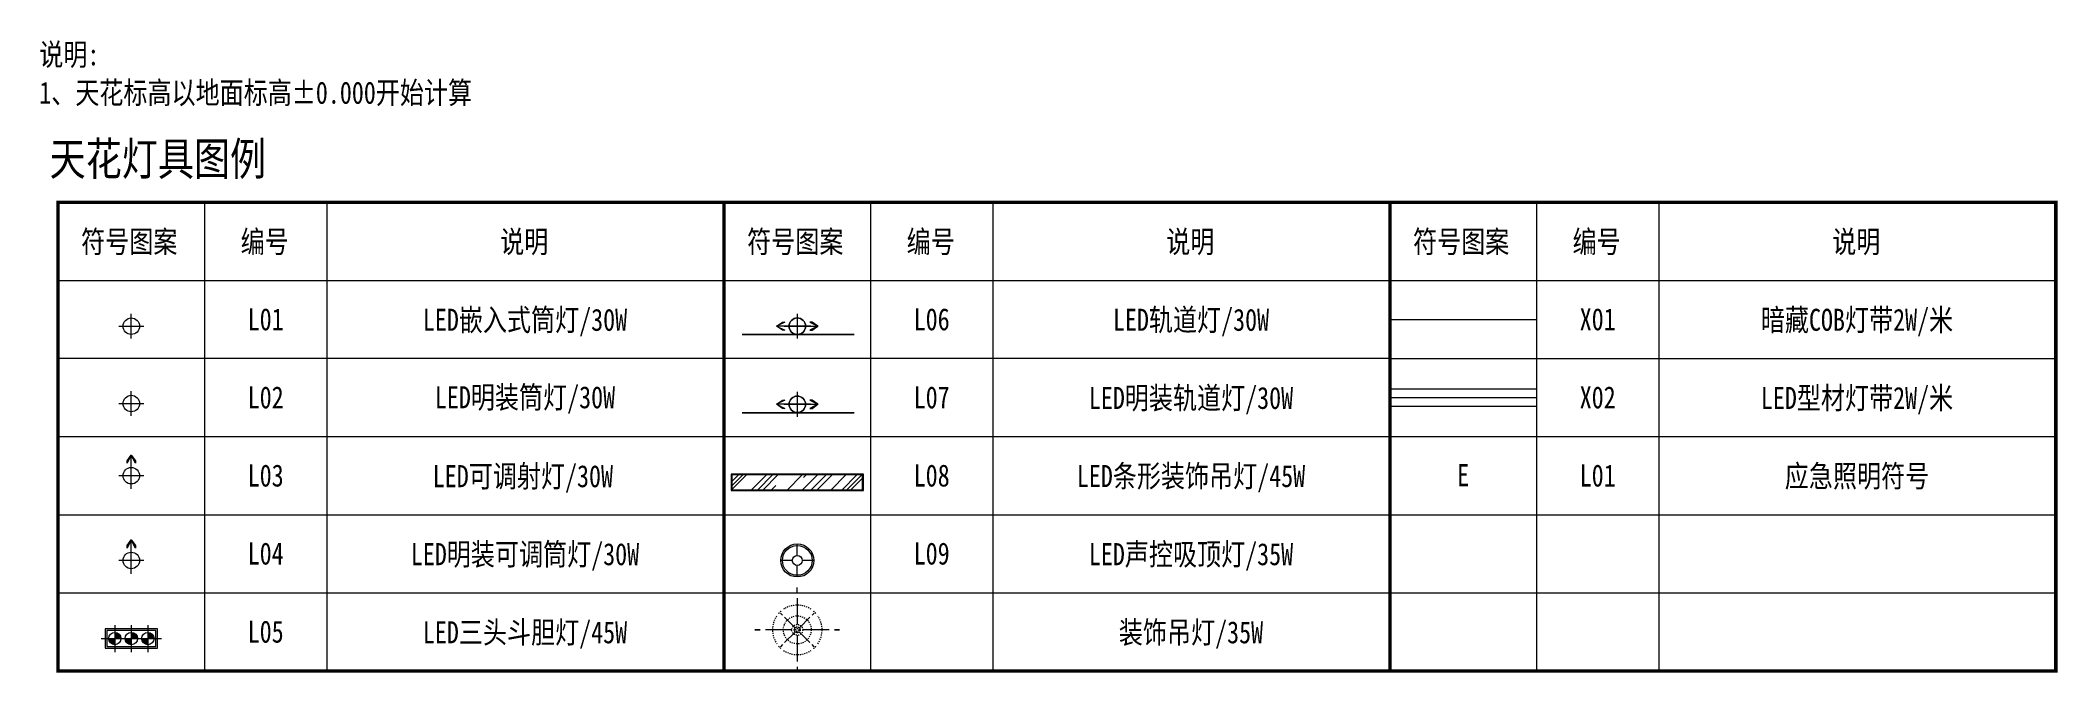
# Model space of a CAD drawing. Header units: millimetres. Extents: x -72 to 111, y -7 to 50.
import ezdxf
from ezdxf.enums import TextEntityAlignment as Align

# ---------------------------------------------------------------- set-up
doc = ezdxf.new("R2010")
doc.units = ezdxf.units.MM
doc.header["$LTSCALE"] = 10
doc.linetypes.add('03_灯具图例$0$CENTER2', pattern=[1.125, 0.75, -0.125, 0.125, -0.125])
doc.linetypes.add('DASH', pattern=[8.89, 6.35, -2.54])
doc.layers.get('0').update_dxf_attribs({"linetype": 'CONTINUOUS'})
for name, color, linetype, lineweight in [('B☆01 新建墙体尺寸', 44, 'CONTINUOUS', 0), ('D■04 地面灯插', 2, 'CONTINUOUS', 0), ('P★12 文字说明', 50, 'CONTINUOUS', 0), ('T●04 天花灯具', 2, 'CONTINUOUS', 0), ('T●05 暗藏灯带', 2, 'LED_LINE', 0)]:
    doc.layers.add(name, color=color, linetype=linetype, lineweight=lineweight)
doc.styles.get("Standard").update_dxf_attribs({"font": 'GBENOR', "bigfont": 'GBCBIG'})
doc.styles.add('天花灯具图例说明$0$文字', font='SimSun.ttf', dxfattribs={"width": 0.8})
doc.linetypes.add('LED_LINE', pattern='A,12.7,-5.08,["LED",Standard,S=2.54,R=0,X=-2.54,Y=-1.27],-6.35', length=24.13)

# ---------------------------------------------------------------- blocks, each defined once
blk = doc.blocks.new('03_灯具图例$0$射灯')
at = {"layer": 'T●04 天花灯具'}
h = blk.add_hatch(color=250, dxfattribs=at)
h.dxf.hatch_style = 1
h.paths.add_polyline_path([(75, -25), (125, 0), (75, 25), (90, 25), (125, 0), (90, -25)])
for p, q in [((-80, 0), (125, 0)), ((0, -75), (0, 75))]:
    blk.add_line(p, q, dxfattribs=at)
blk.add_lwpolyline([(75, -25), (125, 0), (75, 25), (90, 25), (125, 0), (90, -25), (75, -25)], dxfattribs=at)
blk.add_circle((0, 0), 50, dxfattribs=at)
blk = doc.blocks.new('*U29')
at = {"rotation": 90.00000000000001}
blk.add_blockref('03_灯具图例$0$射灯', (0, 0), dxfattribs=at)
blk = doc.blocks.new('*U36')
at = {"rotation": 90.00000000000001}
blk.add_blockref('03_灯具图例$0$射灯', (0, 0), dxfattribs=at)
blk = doc.blocks.new('03_灯具图例$0$三头斗胆灯')
h = blk.add_hatch(color=250)
h.paths.add_polyline_path([(-100, 37), (-100, 0), (-63, 0, 0.414214)])
h.paths.add_polyline_path([(-100, -37), (-100, 0), (-137, 0, 0.414214)])
h = blk.add_hatch(color=250)
h.paths.add_polyline_path([(0, 37), (0, 0), (37, 0, 0.414214)])
h.paths.add_polyline_path([(0, -37), (0, 0), (-37, 0, 0.414214)])
h = blk.add_hatch(color=250)
h.paths.add_polyline_path([(100, 37), (100, 0), (137, 0, 0.414214)])
h.paths.add_polyline_path([(100, -37), (100, 0), (63, 0, 0.414214)])
for p, q in [((-183, 0), (183, 0)), ((-100, 82), (-100, -82)), ((0, 82), (0, -82)), ((100, 82), (100, -82))]:
    blk.add_line(p, q)
blk.add_lwpolyline([(158, -58), (158, 58), (-158, 58), (-158, -58)], close=True)
at = {"color": 8}
blk.add_lwpolyline([(148, -48), (148, 48), (-148, 48), (-148, -48)], close=True, dxfattribs=at)
for centre in [(-100, 0), (0, 0), (100, 0)]:
    blk.add_circle(centre, 37.5)
blk = doc.blocks.new('*U31')
blk.add_blockref('03_灯具图例$0$三头斗胆灯', (0, 0))
blk = doc.blocks.new('03_灯具图例$0$吸顶灯')
at = {"layer": 'T●04 天花灯具', "color": 8}
for p, q in [((-37.5, 0), (-125, 0)), ((0, 37.5), (0, 125)), ((125, 0), (37.5, 0)), ((0, -125), (0, -37.5))]:
    blk.add_line(p, q, dxfattribs=at)
at = {"layer": 'T●04 天花灯具'}
for radius in [125, 37.5]:
    blk.add_circle((0, 0), radius, dxfattribs=at)
at = {"layer": 'T●04 天花灯具', "color": 8}
blk.add_circle((0, 0), 112.5, dxfattribs=at)
blk = doc.blocks.new('*U32')
at = {"layer": 'T●04 天花灯具', "xscale": 0.8, "yscale": 0.8, "zscale": 0.8}
blk.add_blockref('03_灯具图例$0$吸顶灯', (0, 0), dxfattribs=at)
blk = doc.blocks.new('A$C1DB5279F')
blk.add_blockref('03_灯具图例$0$射灯', (80, 75))
blk = doc.blocks.new('*U33')
at = {"linetype": 'DASH', "const_width": 10}
blk.add_lwpolyline([(-334, -51), (344, -51)], dxfattribs=at)
at = {"rotation": 180}
blk.add_blockref('A$C1DB5279F', (80, 75), dxfattribs=at)
at = {"xscale": -1, "rotation": 180}
blk.add_blockref('A$C1DB5279F', (-80, 75), dxfattribs=at)
blk = doc.blocks.new('*U34')
h = blk.add_hatch()
h.set_pattern_fill('AR-RROOF', color=250, scale=4.9997, angle=45)
h.paths.add_polyline_path([(395, 45), (-395, 45), (-395, -45), (395, -45)])
blk.add_lwpolyline([(400, 50), (-400, 50), (-400, -50), (400, -50)], close=True)
at = {"color": 8}
blk.add_lwpolyline([(395, 45), (-395, 45), (-395, -45), (395, -45)], close=True, dxfattribs=at)
blk = doc.blocks.new('03_灯具图例$0$艺术吊灯1')
at = {"linetype": 'Continuous'}
for p, q in [((0, 448), (0, 512)), ((0, 384), (0, 66)), ((-512, 0), (-448, 0)), ((-448, 0), (-512, 0)), ((-66, 0), (-384, 0)), ((-178, 178), (-204, 204)), ((-26, 26), (-153, 153)), ((26, 26), (153, 153)), ((153, 153), (26, 26)), ((384, 0), (66, 0)), ((204, 204), (178, 178)), ((-178, -178), (-204, -204)), ((-26, -26), (-153, -153)), ((0, -66), (0, -384)), ((153, -153), (26, -26)), ((204, -204), (178, -178)), ((512, 0), (448, 0)), ((448, 0), (512, 0)), ((0, -448), (0, -512))]:
    blk.add_line(p, q, dxfattribs=at)
at = {"linetype": '03_灯具图例$0$CENTER2'}
for radius in [169, 65.6, 36.9, 32.8, 18.5]:
    blk.add_circle((0, 0), radius, dxfattribs=at)
for start, end in [(56.1373, 123.8626), (146.1374, 213.8627), (131.3083, 138.6917), (41.3082, 48.6916), (326.1374, 33.8625), (221.3084, 228.6918), (311.3083, 318.6917), (236.1375, 303.8626)]:
    blk.add_arc((0, 0), 300, start, end, dxfattribs=at)
blk = doc.blocks.new('*U35')
blk.add_blockref('03_灯具图例$0$艺术吊灯1', (0, 0))
blk = doc.blocks.new('天花图例说明$0$筒灯')
for p, q in [((765297, -18420), (765297, -18270)), ((765222, -18345), (765372, -18345))]:
    blk.add_line(p, q)
blk.add_circle((765297, -18345), 49.9)
blk = doc.blocks.new('*U30')
blk.add_blockref('天花图例说明$0$筒灯', (-765297, 18345))

msp = doc.modelspace()

# ---------------------------------------------------------------- linework, layer by layer
at = {"layer": 'B☆01 新建墙体尺寸'}
for p, q in [((-56.98, 35.44), (-56.98, -7.09)), ((-45.89, 35.44), (-45.89, -7.09)), ((3.42, 35.44), (3.42, -7.09)), ((14.52, 35.44), (14.52, -7.09)), ((63.83, 35.44), (63.83, -7.09)), ((74.93, 35.44), (74.93, -7.09)), ((-70.28, 28.35), (110.94, 28.35)), ((50.54, 21.26), (-70.28, 21.26)), ((50.54, 21.26), (110.94, 21.26)), ((-70.28, 14.18), (110.94, 14.18)), ((-70.28, 7.09), (110.94, 7.09)), ((-70.28, 0), (110.94, 0))]:
    msp.add_line(p, q, dxfattribs=at)
at = {"layer": 'B☆01 新建墙体尺寸', "const_width": 0.312}
msp.add_lwpolyline([(-70.28, 35.44), (110.94, 35.44), (110.94, -7.09), (-70.28, -7.09)], close=True, dxfattribs=at)
for points in [[(-9.87, 35.44), (-9.87, -7.09)], [(50.54, 35.44), (50.54, -7.09)]]:
    msp.add_lwpolyline(points, dxfattribs=at)
at = {"layer": 'D■04 地面灯插'}
msp.add_lwpolyline([(50.54, 18.51), (63.83, 18.51), (63.83, 16.9), (50.54, 16.9)], close=True, dxfattribs=at)
at = {"layer": 'T●05 暗藏灯带', "linetype": 'LED_LINE', "ltscale": 0.052344}
for points in [[(50.54, 24.82), (63.83, 24.82)], [(50.54, 17.73), (63.83, 17.73)]]:
    msp.add_lwpolyline(points, dxfattribs=at)

# ---------------------------------------------------------------- block references
at = {"layer": 'P★12 文字说明'}
for name, p, xscale, yscale, zscale in [('*U30', (-63.63, 24.2), 0.01500000000000359, 0.01500000000000359, 0.01500000000000359), ('*U33', (-3.22, 24.2), 0.01500000000000359, 0.01500000000000359, 0.01500000000000359), ('*U30', (-63.63, 17.18), 0.01500000000000359, 0.01500000000000359, 0.01500000000000359), ('*U33', (-3.22, 17.11), 0.01500000000000359, 0.01500000000000359, 0.01500000000000359), ('*U29', (-63.63, 10.63), 0.01500000000000359, 0.01500000000000359, 0.01500000000000359), ('*U34', (-3.22, 10.03), 0.01500000000000359, 0.01500000000000359, 0.01500000000000359), ('*U36', (-63.63, 2.94), 0.01500000000000359, 0.01500000000000359, 0.01500000000000359), ('*U32', (-3.22, 2.94), 0.01500000000000359, 0.01500000000000359, 0.01500000000000359), ('*U35', (-3.22, -3.36), 0.007500000000001793, 0.007500000000001793, 0.007500000000001793), ('*U31', (-63.63, -4.15), 0.01500000000000359, 0.01500000000000359, 0.01500000000000359)]:
    msp.add_blockref(name, p, dxfattribs=dict(at, xscale=xscale, yscale=yscale, zscale=zscale))

# ---------------------------------------------------------------- texts
at = {"layer": 'P★12 文字说明', "style": '天花灯具图例说明$0$文字', "width": 0.8}
for s, height, p in [('说明:', 2, (-71.98, 47.86)), ('1、天花标高以地面标高%%P0.000开始计算', 2, (-71.98, 44.39)), ('天花灯具图例', 3, (-71.04, 37.89)), ('符号图案', 2, (-68.18, 30.87)), ('编号', 2, (-53.71, 30.87)), ('说明', 2, (-30.17, 30.87)), ('符号图案', 2, (-7.77, 30.87)), ('编号', 2, (6.7, 30.87)), ('说明', 2, (30.24, 30.87)), ('符号图案', 2, (52.63, 30.87)), ('编号', 2, (67.1, 30.87)), ('说明', 2, (90.65, 30.87))]:
    msp.add_text(s, height=height, dxfattribs=at).set_placement(p)
for s, p in [('L01', (-51.44, 23.83)), ('LED嵌入式筒灯/30W', (-27.92, 23.78)), ('L06', (8.97, 23.83)), ('LED轨道灯/30W', (32.49, 23.78)), ('X01', (69.38, 23.83)), ('暗藏COB灯带2W/米', (92.9, 23.78)), ('L02', (-51.44, 16.74)), ('LED明装筒灯/30W', (-27.92, 16.75)), ('L07', (8.97, 16.74)), ('LED明装轨道灯/30W', (32.49, 16.69)), ('X02', (69.38, 16.74)), ('LED型材灯带2W/米', (92.9, 16.69)), ('L03', (-51.44, 9.65)), ('LED可调射灯/30W', (-28.11, 9.59)), ('L08', (8.97, 9.65)), ('LED条形装饰吊灯/45W', (32.49, 9.6)), ('E', (57.18, 9.68)), ('L01', (69.38, 9.65)), ('应急照明符号', (92.9, 9.6)), ('L04', (-51.44, 2.57)), ('LED明装可调筒灯/30W', (-27.92, 2.51)), ('L09', (8.97, 2.57)), ('LED声控吸顶灯/35W', (32.49, 2.51)), ('L05', (-51.44, -4.52)), ('LED三头斗胆灯/45W', (-27.92, -4.58)), ('装饰吊灯/35W', (32.49, -4.58))]:
    msp.add_text(s, height=2, dxfattribs=at).set_placement(p, align=Align.CENTER)

doc.saveas('drawing.dxf')
